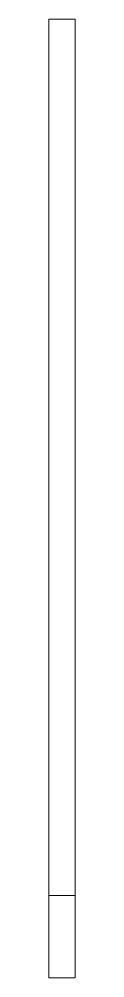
# Paper-space layout '_右視' of a CAD drawing. Header units: millimetres. Extents: x -5 to 0, y -90 to 90.
import ezdxf

# ---------------------------------------------------------------- set-up
doc = ezdxf.new("R2010")
doc.units = ezdxf.units.MM

psp = doc.layouts.new('_右視')

# ---------------------------------------------------------------- linework, layer by layer
at = {"color": 7, "linetype": 'Continuous', "lineweight": 15}
for p, q in [((-5, -90), (-5, 90)), ((-5, 90), (0, 90)), ((0, -90), (0, 90)), ((0, -74.54), (-5, -74.54)), ((0, -90), (-5, -90))]:
    psp.add_line(p, q, dxfattribs=at)

doc.saveas('drawing.dxf')
